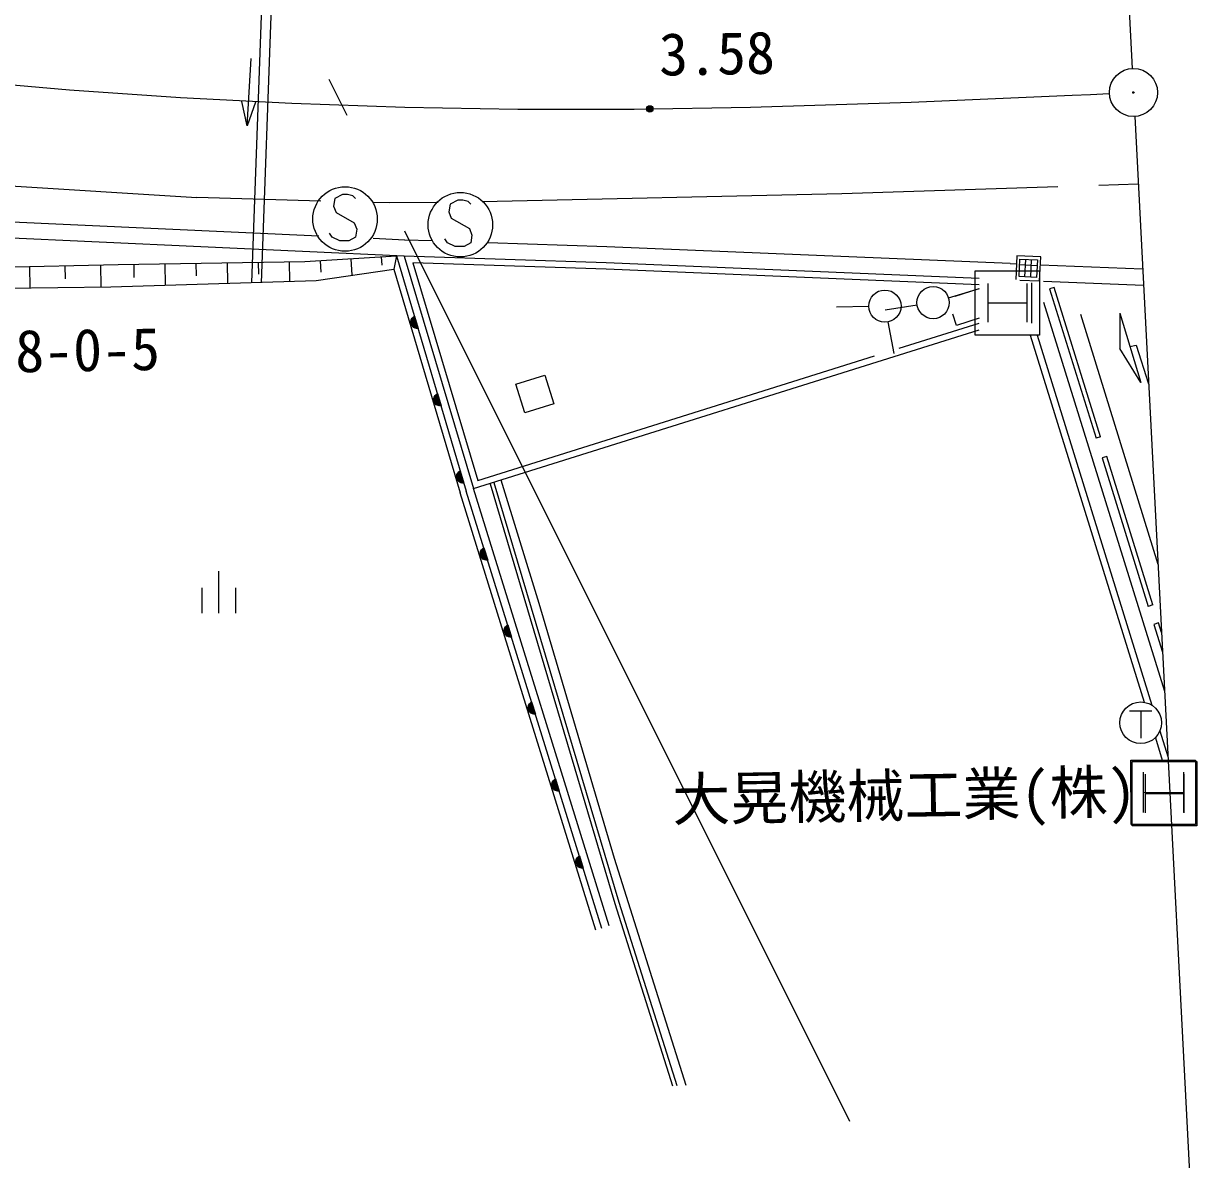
# Model space of a CAD drawing. Units: millimetres, scale not verified. Extents: x 40000 to 680000, y 20000 to 380000.
# Drawn here: x 485847 to 522433, y 243803 to 279030 of the extents above; entities that cross this region are included whole.
import ezdxf
from ezdxf.enums import TextEntityAlignment as Align

# ---------------------------------------------------------------- set-up
doc = ezdxf.new("R2010")
doc.units = ezdxf.units.MM
doc.header["$LTSCALE"] = 1000
doc.linetypes.add('CHAIN', pattern=[18.5, 12, -1.5, 3.5, -1.5])
for name, color, linetype, lineweight in [('M-BGD', 7, 'Continuous', 25), ('M-BGD-EXST', 7, 'Continuous', 25), ('M-BMK', 2, 'CHAIN', 13), ('M-BMK-OTRS', 5, 'Continuous', 25), ('M-BMK-SRVR', 3, 'Continuous', 25), ('M-STR-STRC', 7, 'Continuous', 25)]:
    doc.layers.add(name, color=color, linetype=linetype, lineweight=lineweight)
doc.styles.add('ＭＳ ゴシック', font='')
doc.styles.get('ＭＳ ゴシック').set_extended_font_data('MS Gothic')

msp = doc.modelspace()

# ---------------------------------------------------------------- linework, layer by layer
at = {"layer": 'M-BGD'}
for p, q in [((493318, 282199), (492918, 271000)), ((493618, 282188), (493217, 270989)), ((492783, 275857), (492902, 277948)), ((492783, 275857), (492612, 276618)), ((493041, 276593), (492783, 275857)), ((520412, 274047), (519193, 274008)), ((485100, 274016), (491217, 273636)), ((511223, 273749), (500067, 273501)), ((517916, 273966), (511223, 273749)), ((495060, 273527), (491217, 273636)), ((497193, 273466), (496708, 273480)), ((498705, 273483), (497193, 273466)), ((495002, 272437), (482561, 273004)), ((497644, 271816), (482540, 272505)), ((497667, 272316), (496685, 272360)), ((498514, 272288), (497661, 272316)), ((503935, 272109), (500244, 272231)), ((516440, 271590), (503938, 272109)), ((485098, 271474), (488781, 271557)), ((486028, 271495), (486043, 270834)), ((487129, 271520), (487138, 271117)), ((488230, 271545), (488246, 270862)), ((488781, 271557), (494569, 271647)), ((489263, 271565), (489270, 271159)), ((490228, 271580), (490238, 270919)), ((491193, 271595), (491199, 271208)), ((492158, 271609), (492167, 270980)), ((493122, 271624), (493128, 271256)), ((494087, 271639), (494096, 271040)), ((494569, 271647), (497412, 271828)), ((495043, 271677), (495066, 271325)), ((495991, 271737), (496023, 271227)), ((496938, 271798), (496955, 271538)), ((497412, 271828), (497325, 271417)), ((497412, 271828), (499575, 264528)), ((497644, 271816), (499803, 264610)), ((503917, 271609), (497644, 271816)), ((497915, 271607), (499937, 264862)), ((503910, 271409), (497915, 271607)), ((515475, 271129), (503917, 271609)), ((516440, 271590), (516637, 271582)), ((516649, 271832), (516613, 271088)), ((517389, 271795), (516649, 271832)), ((516717, 271183), (516744, 271727)), ((517275, 271519), (516735, 271546)), ((516744, 271727), (517284, 271700)), ((516897, 271174), (516924, 271718)), ((517077, 271165), (517104, 271709)), ((517284, 271700), (517257, 271156)), ((517352, 271052), (517389, 271795)), ((517377, 271551), (520548, 271419)), ((494917, 271066), (497325, 271417)), ((497325, 271417), (499383, 264472)), ((515475, 270929), (503909, 271409)), ((517257, 271156), (516717, 271183)), ((517266, 271338), (516726, 271364)), ((485261, 270824), (488553, 270866)), ((488553, 270866), (494917, 271066)), ((514530, 270522), (515486, 270813)), ((514738, 270576), (515476, 270814)), ((516740, 271077), (517352, 271052)), ((517100, 270988), (517102, 269738)), ((517475, 271046), (520574, 270918)), ((517806, 270850), (517662, 270806)), ((517662, 270805), (519103, 266169)), ((519247, 266213), (517806, 270850)), ((517476, 270393), (521229, 258321)), ((512056, 270257), (511056, 270236)), ((513557, 270299), (512569, 270144)), ((514776, 269665), (514660, 270023)), ((518625, 270023), (521024, 262263)), ((519840, 270048), (520489, 267903)), ((519840, 270048), (519841, 268956)), ((497854, 269743), (497855, 269792)), ((497872, 269683), (497854, 269743)), ((497855, 269792), (497866, 269841)), ((497859, 269789), (497902, 269646)), ((497866, 269841), (497897, 269891)), ((497939, 269609), (497870, 269841)), ((497900, 269642), (497872, 269683)), ((497887, 269872), (497970, 269593)), ((497897, 269891), (497928, 269925)), ((497935, 269607), (497900, 269642)), ((497999, 269581), (497906, 269897)), ((497925, 269919), (498027, 269574)), ((497928, 269925), (497967, 269952)), ((498054, 269571), (497946, 269936)), ((497967, 269952), (498081, 269569)), ((512649, 269776), (512834, 268793)), ((512999, 268961), (515477, 269739)), ((515477, 269892), (514776, 269665)), ((497989, 269582), (497935, 269607)), ((498032, 269571), (497989, 269582)), ((498081, 269569), (498032, 269571)), ((499803, 264610), (515478, 269530)), ((517063, 269363), (520600, 257985)), ((517273, 269364), (520838, 257893)), ((520489, 267903), (519841, 268956)), ((520152, 269017), (520352, 269056)), ((520352, 269056), (520733, 267856)), ((499937, 264862), (512233, 268721)), ((501110, 267846), (502006, 268127)), ((501390, 266953), (501110, 267846)), ((502006, 268127), (502286, 267234)), ((498566, 267395), (498576, 267444)), ((498576, 267444), (498607, 267494)), ((498649, 267212), (498580, 267444)), ((498597, 267475), (498680, 267196)), ((498607, 267494), (498638, 267528)), ((498710, 267184), (498616, 267500)), ((498635, 267522), (498738, 267177)), ((498638, 267528), (498678, 267556)), ((498765, 267174), (498657, 267539)), ((498678, 267556), (498791, 267172)), ((498565, 267346), (498566, 267395)), ((498582, 267286), (498565, 267346)), ((498570, 267392), (498612, 267249)), ((498610, 267246), (498582, 267286)), ((498646, 267210), (498610, 267246)), ((498699, 267185), (498646, 267210)), ((498743, 267174), (498699, 267185)), ((498791, 267172), (498743, 267174)), ((502286, 267234), (501390, 266953)), ((519247, 266213), (519103, 266169)), ((519437, 265601), (519294, 265557)), ((519294, 265557), (520724, 260954)), ((520867, 260998), (519437, 265601)), ((499275, 264949), (499276, 264998)), ((499293, 264889), (499275, 264949)), ((499276, 264998), (499286, 265047)), ((499280, 264995), (499322, 264852)), ((499286, 265047), (499318, 265097)), ((499359, 264815), (499291, 265047)), ((499320, 264849), (499293, 264889)), ((499307, 265078), (499390, 264799)), ((499318, 265097), (499348, 265131)), ((499420, 264787), (499326, 265103)), ((499346, 265125), (499448, 264780)), ((499348, 265131), (499388, 265159)), ((499475, 264778), (499367, 265142)), ((499388, 265159), (499502, 264775)), ((499356, 264813), (499320, 264849)), ((499409, 264788), (499356, 264813)), ((499453, 264777), (499409, 264788)), ((499502, 264775), (499453, 264777)), ((503780, 250967), (499575, 264528)), ((504009, 251048), (499803, 264610)), ((500311, 264755), (504183, 251742)), ((500434, 264799), (504307, 251781)), ((500647, 264876), (501824, 261056)), ((503589, 250909), (499383, 264472)), ((500020, 262656), (500051, 262706)), ((500051, 262706), (500081, 262740)), ((500157, 262397), (500060, 262712)), ((500079, 262734), (500185, 262391)), ((500081, 262740), (500121, 262768)), ((500212, 262388), (500100, 262751)), ((500121, 262768), (500239, 262386)), ((500010, 262557), (500011, 262606)), ((500029, 262498), (500010, 262557)), ((500011, 262606), (500020, 262656)), ((500015, 262604), (500059, 262461)), ((500096, 262425), (500025, 262656)), ((500057, 262457), (500029, 262498)), ((500041, 262687), (500127, 262409)), ((500093, 262423), (500057, 262457)), ((500146, 262398), (500093, 262423)), ((500190, 262388), (500146, 262398)), ((500239, 262386), (500190, 262388)), ((491894, 262043), (491896, 260743)), ((491375, 261525), (491376, 260745)), ((492415, 261527), (492416, 260747)), ((501824, 261056), (504158, 253146)), ((520867, 260998), (520724, 260954)), ((500751, 260219), (500761, 260268)), ((500751, 260169), (500751, 260219)), ((500769, 260110), (500751, 260169)), ((500755, 260216), (500799, 260073)), ((500761, 260268), (500791, 260318)), ((500837, 260037), (500765, 260268)), ((500782, 260299), (500868, 260021)), ((500791, 260318), (500822, 260353)), ((500897, 260010), (500800, 260324)), ((500819, 260347), (500926, 260003)), ((500822, 260353), (500861, 260381)), ((500953, 260001), (500840, 260364)), ((500861, 260381), (500979, 259998)), ((521041, 260441), (520898, 260396)), ((520898, 260396), (521165, 259534)), ((521134, 260141), (521041, 260441)), ((500797, 260070), (500769, 260110)), ((500833, 260035), (500797, 260070)), ((500887, 260011), (500833, 260035)), ((500931, 260000), (500887, 260011)), ((500979, 259998), (500931, 260000)), ((501532, 257930), (501562, 257965)), ((501638, 257622), (501540, 257936)), ((501560, 257959), (501666, 257615)), ((501562, 257965), (501601, 257993)), ((501693, 257613), (501580, 257976)), ((501601, 257993), (501720, 257611)), ((501491, 257831), (501501, 257880)), ((501491, 257782), (501491, 257831)), ((501509, 257722), (501491, 257782)), ((501495, 257828), (501540, 257686)), ((501501, 257880), (501532, 257930)), ((501577, 257649), (501505, 257880)), ((501538, 257682), (501509, 257722)), ((501522, 257912), (501608, 257634)), ((501574, 257647), (501538, 257682)), ((501627, 257623), (501574, 257647)), ((501671, 257612), (501627, 257623)), ((501720, 257611), (501671, 257612)), ((520140, 257715), (520832, 257716)), ((520488, 257715), (520489, 256870)), ((520943, 256880), (521159, 256187)), ((521087, 257091), (521334, 256298)), ((520186, 256185), (522186, 256188)), ((520189, 254185), (520186, 256185)), ((522186, 256188), (522189, 254188)), ((520562, 255811), (520564, 254561)), ((521812, 255813), (521814, 254563)), ((502231, 255394), (502232, 255443)), ((502250, 255335), (502231, 255394)), ((502232, 255443), (502242, 255492)), ((502236, 255440), (502280, 255298)), ((502242, 255492), (502272, 255542)), ((502318, 255261), (502246, 255492)), ((502262, 255524), (502349, 255246)), ((502272, 255542), (502302, 255577)), ((502378, 255234), (502281, 255548)), ((502300, 255571), (502407, 255227)), ((502302, 255577), (502342, 255605)), ((502433, 255225), (502321, 255588)), ((502342, 255605), (502460, 255223)), ((502278, 255294), (502250, 255335)), ((502314, 255259), (502278, 255294)), ((502368, 255235), (502314, 255259)), ((502412, 255225), (502368, 255235)), ((502460, 255223), (502412, 255225)), ((520563, 255186), (521813, 255188)), ((522189, 254188), (520189, 254185)), ((503013, 253155), (503043, 253189)), ((503040, 253183), (503147, 252839)), ((503043, 253189), (503082, 253217)), ((503174, 252837), (503061, 253200)), ((503082, 253217), (503201, 252835)), ((502972, 253055), (502982, 253104)), ((502972, 253006), (502972, 253055)), ((502990, 252947), (502972, 253006)), ((502976, 253052), (503021, 252910)), ((502982, 253104), (503013, 253155)), ((503058, 252873), (502986, 253105)), ((503019, 252906), (502990, 252947)), ((503003, 253136), (503089, 252858)), ((503054, 252871), (503019, 252906)), ((503119, 252846), (503021, 253160)), ((503108, 252847), (503054, 252871)), ((503152, 252837), (503108, 252847)), ((503201, 252835), (503152, 252837)), ((504158, 253146), (506383, 246109)), ((504183, 251742), (505970, 246088)), ((504307, 251781), (506104, 246095))]:
    msp.add_line(p, q, dxfattribs=at)
for centre, radius in [((505267, 276384), 100), ((505267, 276384), 87.5), ((505267, 276384), 75), ((505267, 276384), 62.5), ((505267, 276384), 50), ((505267, 276384), 37.5), ((505267, 276384), 25), ((505267, 276384), 12.5), ((512556, 270267), 500), ((514051, 270376), 500), ((520488, 257345), 647)]:
    msp.add_circle(centre, radius, dxfattribs=at)
at = {"layer": 'M-BGD-EXST'}
for p, q in [((495736, 273729), (495496, 273609)), ((495896, 273729), (495736, 273729)), ((496056, 273689), (495896, 273729)), ((496136, 273609), (496056, 273689)), ((495496, 273609), (495456, 273369)), ((495456, 273369), (495536, 273169)), ((499071, 273432), (499031, 273192)), ((499311, 273552), (499071, 273432)), ((499471, 273552), (499311, 273552)), ((499631, 273512), (499471, 273552)), ((499711, 273432), (499631, 273512)), ((495536, 273169), (496096, 272849)), ((499031, 273192), (499111, 272992)), ((499111, 272992), (499671, 272672)), ((496096, 272849), (496176, 272649)), ((496176, 272649), (496136, 272409)), ((499671, 272672), (499751, 272472)), ((495416, 272409), (495336, 272529)), ((495656, 272289), (495416, 272409)), ((495936, 272289), (495656, 272289)), ((496136, 272409), (495936, 272289)), ((498991, 272232), (498911, 272352)), ((499231, 272112), (498991, 272232)), ((499711, 272232), (499511, 272112)), ((499751, 272472), (499711, 272232)), ((499511, 272112), (499231, 272112)), ((515353, 269367), (515353, 271367)), ((515353, 271367), (517353, 271367)), ((517353, 271367), (517353, 269367)), ((515753, 270967), (515753, 269767)), ((516953, 270967), (516953, 269767)), ((515753, 270367), (516953, 270367)), ((517353, 269367), (515353, 269367)), ((520225, 254148), (520225, 256148)), ((520225, 256148), (522225, 256148)), ((522225, 256148), (522225, 254148)), ((520625, 255748), (520625, 254548)), ((521825, 255748), (521825, 254548)), ((520625, 255148), (521825, 255148)), ((522225, 254148), (520225, 254148))]:
    msp.add_line(p, q, dxfattribs=at)
for centre in [(495816, 272969), (499391, 272792)]:
    msp.add_circle(centre, 1000, dxfattribs=at)
at = {"layer": 'M-BMK'}
for p, q in [((483317, 277318), (487271, 276975)), ((487271, 276975), (490712, 276737)), ((490712, 276737), (494168, 276559)), ((508386, 276439), (513371, 276598)), ((513371, 276598), (518366, 276808)), ((518366, 276808), (518935, 276833)), ((518935, 276833), (519515, 276859)), ((494168, 276559), (497666, 276439)), ((497666, 276439), (501177, 276379)), ((501177, 276379), (504777, 276379)), ((504777, 276379), (508386, 276439))]:
    msp.add_line(p, q, dxfattribs=at)
at = {"layer": 'M-BMK-OTRS'}
for p, q in [((517934, 321749), (520225, 277642)), ((520303, 276145), (522433, 235125))]:
    msp.add_line(p, q, dxfattribs=at)
at = {"layer": 'M-BMK-SRVR'}
for radius in [746, 22.5]:
    msp.add_circle((520264, 276893), radius, dxfattribs=at)
at = {"layer": 'M-STR-STRC'}
for p, q in [((495314, 277307), (495875, 276185)), ((497664, 272604), (511462, 244985))]:
    msp.add_line(p, q, dxfattribs=at)

# ---------------------------------------------------------------- texts
at = {"layer": 'M-BGD', "style": 'ＭＳ ゴシック'}
for s, p in [('3.58', (505570, 277019)), ('大晃機械工業(株)', (505979, 253910))]:
    msp.add_text(s, height=1320, rotation=1, dxfattribs=at).set_placement(p, align=Align.BOTTOM_LEFT)
at = {"layer": 'M-BMK-SRVR', "style": 'ＭＳ ゴシック'}
msp.add_text('22-18-0-5', height=1320, rotation=1, dxfattribs=at).set_placement((482013, 267753), align=Align.BOTTOM_LEFT)

doc.saveas('drawing.dxf')
